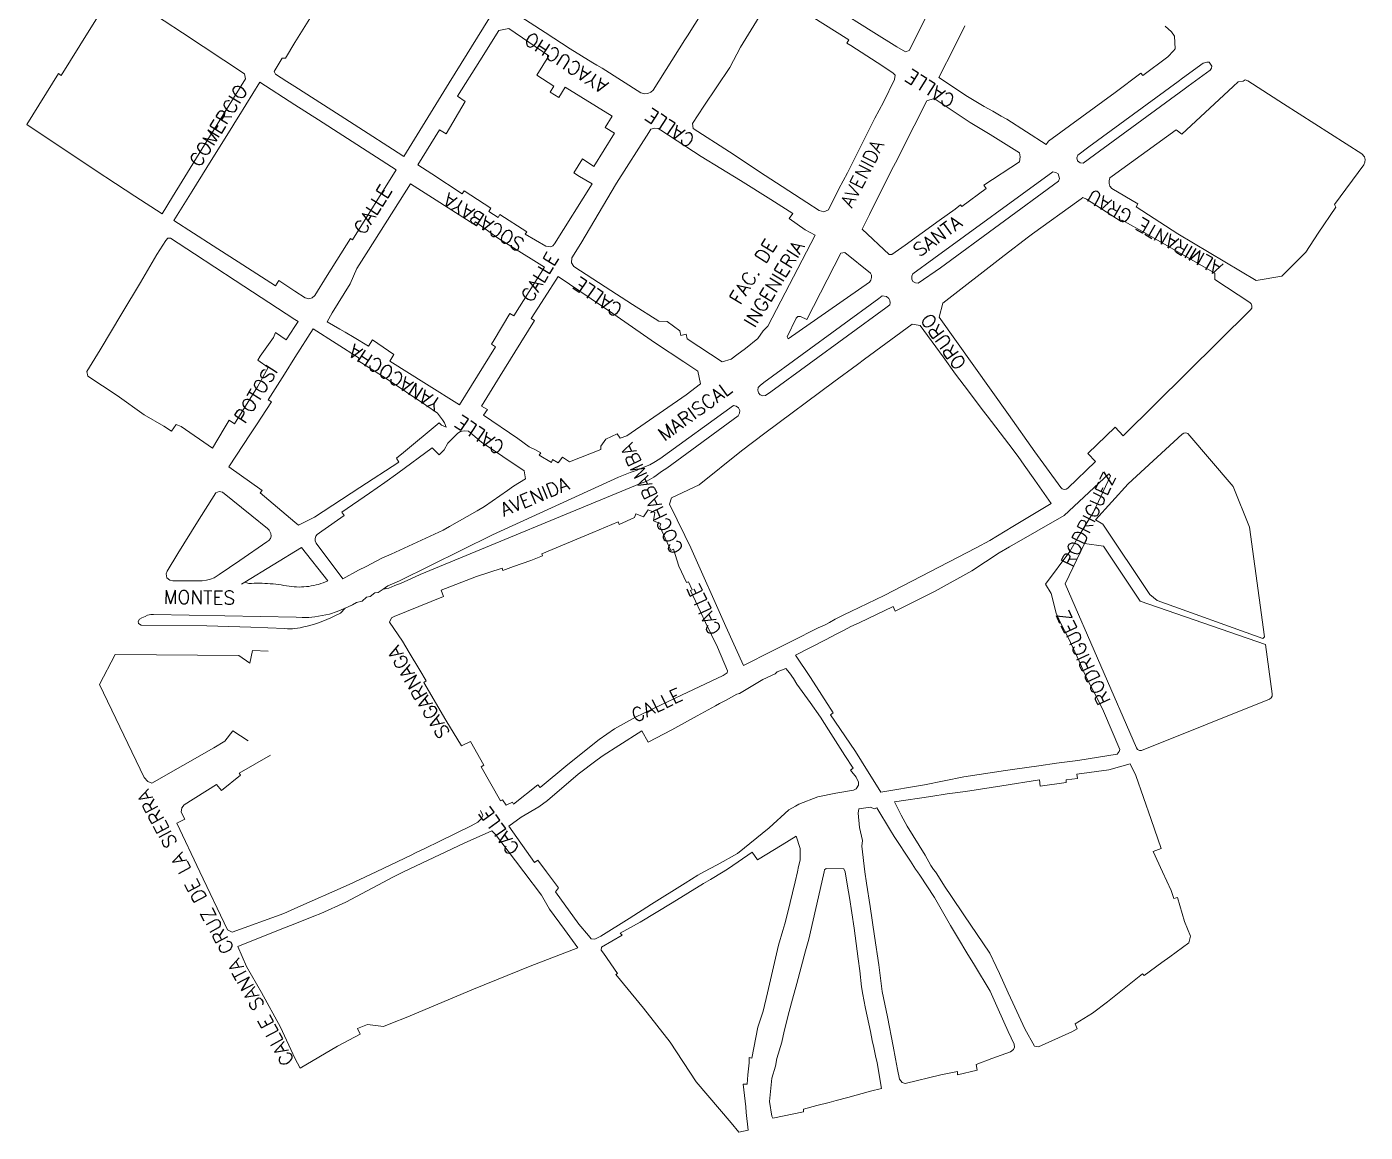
# Model space of a CAD drawing. Header units: inches. Extents: x -2589 to 356, y 65 to 4263.
# Drawn here: x -2589 to -1898, y 3237 to 3807 of the extents above; entities that cross this region are included whole.
import ezdxf

# ---------------------------------------------------------------- set-up
doc = ezdxf.new("R2010")
doc.units = ezdxf.units.IN
doc.header["$MEASUREMENT"] = 0
doc.layers.add('NCALLES', color=7, linetype='Continuous', lineweight=0)
doc.layers.add('TRAZOS', color=7, linetype='Continuous', lineweight=0)
doc.styles.add('ROMANS', font='ROMANS', dxfattribs={"height": 0.2})

msp = doc.modelspace()

# ---------------------------------------------------------------- linework, layer by layer
at = {"layer": 'TRAZOS'}
msp.add_line((-2477.83, 3519.48, -941.42), (-2476.11, 3520.53, -941.42), dxfattribs=at)
at = {"layer": 'TRAZOS', "elevation": -941.42}
for points in [[(-2390.45, 3837.9), (-2386.08, 3835.3), (-2368.45, 3823.96), (-2349.95, 3811.56), (-2370.75, 3777.9), (-2394.18, 3740.06), (-2399.95, 3743.73), (-2415.02, 3753.39), (-2426.97, 3761.04), (-2450.37, 3776.03), (-2454.53, 3778.7), (-2460.45, 3782.5), (-2461.02, 3783.8), (-2456.95, 3790.66), (-2455.25, 3790.73), (-2450.33, 3798.68), (-2441.75, 3812.56), (-2442.25, 3814.16), (-2437.95, 3820.56), (-2436.52, 3822.06), (-2442.62, 3825.96), (-2422.12, 3858.66), (-2390.45, 3837.9)], [(-2336.75, 3813.9), (-2321.35, 3803.96), (-2308.36, 3795.53), (-2296.73, 3788.33), (-2294.68, 3787.06), (-2291.85, 3785.46), (-2271.85, 3772.8), (-2269.85, 3772.3), (-2268.35, 3772.4), (-2266.68, 3773.13), (-2265.58, 3774.23), (-2249.19, 3800.1), (-2247.58, 3802.63), (-2246.08, 3804.9), (-2227.58, 3834.56)], [(-2475.88, 3780.1), (-2476.32, 3782.6), (-2508.38, 3803.7), (-2527.32, 3816.1), (-2540.25, 3824.6), (-2544.78, 3823.8), (-2561.28, 3797.2), (-2570.95, 3781.66), (-2572.28, 3782.8), (-2588.68, 3756.53), (-2553.32, 3733), (-2542.88, 3726.1), (-2532.89, 3719.59), (-2518.92, 3710.5), (-2513.58, 3719.13), (-2508.52, 3727.3), (-2496.95, 3746.03), (-2490.48, 3756.46), (-2475.88, 3780.1)], [(-2140.68, 3781.9), (-2141.85, 3783.13), (-2150.02, 3788.4), (-2163.67, 3797.16), (-2165.68, 3798.45), (-2164.68, 3800.13), (-2202.08, 3823.9)], [(-2209.58, 3814.3), (-2220.42, 3796.4), (-2226.08, 3785.9), (-2239.35, 3765.96), (-2245.25, 3757.06), (-2244.85, 3754.46), (-2226.25, 3742.3), (-2207.75, 3730.23), (-2201.92, 3726.46), (-2186.35, 3716.3), (-2179.85, 3712.13), (-2177.58, 3711.4), (-2175.08, 3712.56), (-2169.85, 3723.23), (-2165.35, 3731.63), (-2151.18, 3759.73), (-2146.75, 3767.96), (-2141.08, 3779.63), (-2140.68, 3781.9)], [(-2172.52, 3816.9), (-2151.75, 3803.9), (-2139.92, 3796.46), (-2135.35, 3793.9), (-2133.52, 3794.56), (-2122.92, 3815.4)], [(-2285.58, 3751.96), (-2290.25, 3754.9), (-2286.68, 3760.73), (-2310.92, 3775.73), (-2314.25, 3770.4), (-2318.75, 3773.13), (-2316.75, 3776.3), (-2325.61, 3781.91), (-2319.33, 3791.95), (-2340.02, 3806.06), (-2345.18, 3804.9), (-2355.02, 3789.3), (-2366.52, 3771.06), (-2362.52, 3768.4), (-2372.25, 3751.63), (-2375.85, 3753.73), (-2386.92, 3735.63), (-2379.75, 3731.06), (-2364.02, 3720.8), (-2363.02, 3722.23), (-2349.25, 3713.4), (-2350.25, 3711.56), (-2345.52, 3708.56), (-2344.58, 3710.13), (-2330.68, 3701.13), (-2331.52, 3699.96), (-2320.92, 3693.73), (-2318.58, 3693.4), (-2317.25, 3693.9), (-2316.42, 3694.9), (-2297.02, 3725.96), (-2303.58, 3729.73), (-2306.46, 3731.5), (-2302.02, 3738.8), (-2296.18, 3734.8), (-2285.58, 3751.96)], [(-2104.75, 3807.3), (-2110.18, 3796.46), (-2118.18, 3780.63), (-2103.42, 3770.9), (-2094.75, 3765.8), (-2090.35, 3763.3), (-2086.02, 3760.8), (-2083.18, 3759.23), (-2062.75, 3746.13), (-2061.68, 3747.96), (-2027.25, 3773.06), (-2014.02, 3782.96), (-2013.02, 3781.73), (-2000.02, 3791.3), (-1997.08, 3794.46), (-1996.25, 3795.56)], [(-1996.25, 3795.56), (-1996.58, 3802.06), (-1998.18, 3804.3), (-2001.35, 3807.23)], [(-1977.35, 3786.63), (-1977.52, 3785.46), (-1978.25, 3784.46), (-1989.52, 3776.3), (-1991.68, 3774.63), (-2037.85, 3740.9), (-2043.75, 3736.56), (-2045.36, 3736.66), (-2046.61, 3737.67), (-2047.05, 3739.21), (-2046.52, 3740.73), (-2040.75, 3744.96), (-1994.68, 3778.63), (-1992.52, 3780.3), (-1981.75, 3788.13), (-1979.92, 3788.63), (-1978.68, 3788.56), (-1977.35, 3786.63)], [(-2438.12, 3758.8), (-2410.68, 3741.23), (-2398.12, 3733.16), (-2420.62, 3697.06), (-2421.61, 3697.73), (-2433.68, 3678.56), (-2440.08, 3668.3), (-2441.42, 3667.06), (-2443.25, 3666.63), (-2445.02, 3667.16), (-2450.35, 3670.6), (-2458.68, 3675.96), (-2460.35, 3673.23), (-2477.24, 3684.08), (-2492.56, 3693.93), (-2512.85, 3706.96), (-2503.35, 3722.16), (-2495.85, 3734.23), (-2482.41, 3755.81), (-2481.36, 3757.5), (-2479.35, 3760.73), (-2468.45, 3778.23), (-2450.36, 3766.64), (-2438.12, 3758.8)], [(-1898.98, 3735.75), (-1898.35, 3737.05), (-1898.23, 3738.49), (-1898.64, 3739.88), (-1900.05, 3741.41), (-1940.43, 3767.21), (-1958.8, 3778.94), (-1960.18, 3779.53), (-1961.12, 3778.85), (-1963.7, 3778.5), (-1966.37, 3776.02), (-1971.13, 3771.59), (-1992.82, 3751.43), (-1995.68, 3753.81), (-2028.75, 3729.84), (-2029.91, 3729), (-2030.31, 3727.43), (-2030.38, 3725.99), (-2029.92, 3724.62), (-2029, 3723.5), (-2015.55, 3715.64), (-2016.42, 3713.98), (-1994.91, 3700.18), (-1954.43, 3676.02), (-1941.27, 3678.25), (-1928.92, 3690.64), (-1922.46, 3700.43), (-1913.43, 3713.91), (-1914.04, 3715.18), (-1898.98, 3735.75)], [(-2076.18, 3739.73), (-2076.52, 3741.9), (-2091.68, 3751.4), (-2102.08, 3757.56), (-2120.52, 3769.8), (-2124.35, 3768.63), (-2137.42, 3742.9), (-2139.58, 3738.56), (-2141.58, 3734.9), (-2151.68, 3714.63), (-2154.02, 3710.06), (-2157.75, 3702.46), (-2143.85, 3689.46), (-2142.35, 3689.4), (-2135.58, 3694.23), (-2118.08, 3706.9), (-2109.85, 3712.9), (-2107.01, 3715.14), (-2106.25, 3714.13), (-2093.75, 3723.56), (-2094.99, 3725.15), (-2076.52, 3737.3), (-2076.18, 3739.73)], [(-2182.02, 3699.4), (-2187.18, 3702.13), (-2195.35, 3707.96), (-2193.58, 3710.56), (-2204.85, 3717.73), (-2220.42, 3727.63), (-2240.75, 3739.9), (-2261.6, 3753.54), (-2263.02, 3754.46), (-2264.92, 3754.56), (-2266.68, 3754.06), (-2267.75, 3752.4), (-2284.42, 3726.23), (-2302.85, 3695.13), (-2307.52, 3687.73), (-2307.68, 3685.13), (-2306.42, 3683.23), (-2290.25, 3672.8), (-2276.18, 3663.73), (-2262.68, 3655.06), (-2258.25, 3654.9), (-2251.75, 3650.13), (-2251.25, 3647.73), (-2248.52, 3648.3), (-2248.02, 3645.9), (-2229.92, 3634.06), (-2225.25, 3635.4), (-2222.35, 3637.63), (-2217.92, 3640.96), (-2211.58, 3646.13), (-2208.75, 3650.06), (-2206.35, 3652.56), (-2182.02, 3699.4)], [(-2056.02, 3728.63), (-2056.68, 3730.96), (-2057.92, 3731.8), (-2059.35, 3732.06), (-2120.85, 3687.46), (-2131.58, 3679.56), (-2132.18, 3678.23), (-2132.18, 3676.8), (-2131.52, 3675.56), (-2130.25, 3674.8), (-2128.85, 3674.63), (-2117.35, 3682.63), (-2056.52, 3727.23), (-2056.02, 3728.63)], [(-2321.68, 3682.96), (-2339.02, 3693.73), (-2345.35, 3697.63), (-2357.25, 3706.3), (-2358.02, 3705.06), (-2390.68, 3725.8), (-2412.35, 3691.73), (-2418.35, 3682.3), (-2421.92, 3674.4), (-2431.08, 3659.3), (-2433.68, 3654.73), (-2427.18, 3650.96), (-2424.52, 3649.4), (-2419.85, 3646.63), (-2412.35, 3642.23), (-2410.42, 3645.4), (-2399.25, 3637.96), (-2401.42, 3634.46), (-2382.52, 3622.63), (-2365.52, 3611.96), (-2346.85, 3641.8), (-2348.92, 3643.13), (-2347.58, 3645.4), (-2339.42, 3659.06), (-2337.35, 3657.8), (-2321.68, 3682.96)], [(-1957.38, 3660.91), (-1956.81, 3661.77), (-1956.67, 3663.03), (-1957.04, 3663.99), (-1957.75, 3664.73), (-1975.85, 3676.51), (-1975.8, 3679.88), (-2010.73, 3699.94), (-2023.61, 3707.23), (-2024.21, 3706.41), (-2042.05, 3717.97), (-2043.84, 3718.91), (-2044.85, 3718.17), (-2046.01, 3717.33), (-2069.79, 3700.1), (-2071.86, 3698.6), (-2084.48, 3688.86), (-2116.2, 3664.38), (-2118.07, 3657.12), (-2082.24, 3606.89), (-2068.6, 3587.77), (-2055.27, 3569.3), (-2054.5, 3568.61), (-2053.52, 3568.29), (-2052.48, 3568.39), (-2051.58, 3568.9), (-2037.44, 3582.69), (-2041.38, 3586.8), (-2027.24, 3600.44), (-2023.04, 3596), (-1957.38, 3660.91)], [(-2450.35, 3655.86), (-2448.75, 3654.83), (-2450.35, 3652.4), (-2454.85, 3645.46), (-2460.35, 3649.16), (-2461.45, 3646.66), (-2468.25, 3636.96), (-2469.45, 3634.9), (-2464.12, 3631.16), (-2469.62, 3621.16), (-2481.44, 3602.06), (-2484.28, 3604.06), (-2486.9, 3599.68), (-2492.95, 3589.56), (-2509.02, 3600.8), (-2511.55, 3601.83), (-2513.98, 3598.4), (-2518.03, 3601.01), (-2528.05, 3606.7), (-2542.12, 3616.73), (-2557.25, 3626.66), (-2557.78, 3629.13), (-2550.78, 3640.26), (-2539.59, 3658.96), (-2529.95, 3675.06), (-2521.58, 3689.4), (-2516.92, 3696.6), (-2515.98, 3697.83), (-2514.52, 3697.9), (-2502.18, 3689.81), (-2481.13, 3676.02), (-2450.35, 3655.86)], [(-2152.92, 3678.73), (-2153.42, 3679.8), (-2166.68, 3690.56), (-2168.75, 3690.06), (-2186.35, 3655.96), (-2189.52, 3657.46), (-2190.85, 3657.4), (-2191.85, 3656.63), (-2196.35, 3647.06), (-2195.85, 3645.9), (-2154.02, 3675.23), (-2153.25, 3676.23), (-2152.92, 3677.56), (-2152.92, 3678.73)], [(-2241.18, 3622.8), (-2242.52, 3629.23), (-2249.75, 3634.06), (-2264.35, 3643.8), (-2286.42, 3659.06), (-2314.58, 3678.13), (-2321.68, 3667.06), (-2328.52, 3656.46), (-2326.85, 3655.4), (-2336.92, 3639.06), (-2344.42, 3626.9), (-2354.08, 3611.3), (-2351.08, 3609.56), (-2353.08, 3606.56), (-2335.35, 3594.63), (-2329.58, 3590.23), (-2326.18, 3588.8), (-2323.58, 3587.23), (-2324.35, 3586.06), (-2318.08, 3582.23), (-2317.42, 3583.73), (-2314.52, 3581.96), (-2312.35, 3584.9), (-2308.68, 3582.63), (-2292.58, 3588.96), (-2292.58, 3590.63), (-2290.02, 3594.23), (-2284.18, 3596.96), (-2282.52, 3594.73), (-2279.18, 3595.96), (-2248.52, 3617.13), (-2241.18, 3622.8)], [(-2143.25, 3664.56), (-2143.42, 3665.73), (-2143.92, 3666.73), (-2145.25, 3667.8), (-2147.42, 3668.06), (-2149.08, 3666.8), (-2208.52, 3623.4), (-2210.42, 3621.96), (-2211.35, 3620.9), (-2211.58, 3619.46), (-2211.25, 3618.13), (-2210.35, 3617.06), (-2209.02, 3616.56), (-2207.58, 3616.73), (-2204.92, 3618.56), (-2145.52, 3661.96), (-2143.42, 3663.46), (-2143.25, 3664.56)], [(-2060.18, 3561.06), (-2068.6, 3573.05), (-2074.09, 3580.89), (-2077.18, 3585.3), (-2082.13, 3591.73), (-2093.25, 3606.23), (-2095.81, 3609.6), (-2102.9, 3618.97), (-2109.58, 3627.8), (-2116.02, 3636.63), (-2127.85, 3652.9), (-2132.02, 3653.46), (-2156.51, 3635.45), (-2160.1, 3632.81), (-2172.35, 3623.8), (-2207.92, 3597.3), (-2220.02, 3588.3), (-2241.74, 3570.71), (-2256.08, 3563.96), (-2257.08, 3560.8), (-2249.2, 3544.55), (-2246.08, 3538.13), (-2228.01, 3497.57), (-2219.02, 3477.56), (-2204.08, 3485.05), (-2194.03, 3490.08), (-2180.42, 3496.9), (-2176.75, 3498.46), (-2174.58, 3499.63), (-2171.68, 3501.46), (-2166.84, 3503.78), (-2163.51, 3505.37), (-2146.42, 3513.63), (-2098.98, 3538.2), (-2091.85, 3541.9), (-2080.02, 3549.13), (-2060.18, 3561.06)], [(-2417.94, 3634.81), (-2403.25, 3625.56), (-2382.85, 3611.73), (-2376.75, 3607.63), (-2374.22, 3604.13), (-2373.28, 3602.59), (-2372.34, 3600.46), (-2374.66, 3601.37), (-2375.92, 3602.63), (-2394.42, 3587.3), (-2397.92, 3584.4), (-2396.68, 3582.4), (-2416.92, 3569.23), (-2440.25, 3553.96), (-2448.45, 3549.83), (-2450.35, 3551.43), (-2468.25, 3566.56), (-2467.25, 3567.73), (-2484.42, 3579.9), (-2473.35, 3596.96), (-2470.25, 3601.63), (-2462.52, 3613.46), (-2464.12, 3614.46), (-2455.73, 3627.75), (-2450.36, 3636.26), (-2441.02, 3651.06), (-2417.18, 3635.96), (-2417.94, 3634.81)], [(-2404.78, 3516.96), (-2401.95, 3517.4), (-2398.75, 3518.73), (-2395.52, 3520.06), (-2390.62, 3522.23), (-2385.75, 3524.4), (-2271.68, 3571.46), (-2270.18, 3572.06), (-2268.75, 3572.63), (-2267.58, 3573.23), (-2266.42, 3573.9), (-2265.25, 3574.63), (-2264.08, 3575.46), (-2262.58, 3576.46), (-2261.18, 3577.56), (-2259.92, 3578.46), (-2258.58, 3579.3), (-2221.68, 3606.3), (-2221.02, 3607.63), (-2220.92, 3609.06), (-2221.58, 3610.4), (-2222.75, 3611.3), (-2224.18, 3611.63), (-2262.08, 3584.13), (-2265.18, 3582.23), (-2267.35, 3580.96), (-2270.35, 3579.83), (-2273.78, 3578.33), (-2277.45, 3576.96), (-2283.45, 3574.63), (-2348.45, 3544.96), (-2396.35, 3521.23), (-2402.35, 3518.63), (-2404.78, 3516.96)], [(-2331.35, 3573.73), (-2332.02, 3577.96), (-2354.18, 3592.63), (-2360.85, 3598.3), (-2363.08, 3598.6), (-2365, 3598.11), (-2366.35, 3597.3), (-2371.42, 3592.23), (-2373.42, 3588.73), (-2376.02, 3586.13), (-2379.52, 3589.8), (-2397.25, 3576.73), (-2403.92, 3571.9), (-2411.85, 3566.46), (-2426.18, 3556.63), (-2425.02, 3554.9), (-2436.52, 3546.8), (-2438.85, 3545.13), (-2439.57, 3544.14), (-2439.92, 3542.98), (-2439.87, 3541.76), (-2439.42, 3540.63), (-2425.59, 3522.23), (-2417.52, 3526.63), (-2413.52, 3528.56), (-2405.58, 3532.8), (-2400.68, 3534.96), (-2373.85, 3547.23), (-2370.58, 3549.13), (-2356.35, 3557.3), (-2352.58, 3559.56), (-2340.68, 3567.8), (-2337.68, 3569.96), (-2331.35, 3573.73)], [(-1950.2, 3492.23), (-1950.99, 3491.4), (-2005.63, 3510.99), (-2009.38, 3514.2), (-2033.65, 3550.33), (-2037.39, 3552.68), (-2020.45, 3571.23), (-1992.65, 3596.81), (-1991.76, 3597.34), (-1990.73, 3597.46), (-1989.73, 3597.16), (-1966.3, 3569.81), (-1957.96, 3548.92), (-1950.2, 3492.23)], [(-2024.85, 3434.3), (-2033.26, 3453.96), (-2035.85, 3459.4), (-2042.13, 3471.54), (-2045.75, 3479.8), (-2051.25, 3491.56), (-2055.52, 3499.96), (-2057.68, 3504.56), (-2060.18, 3514.63), (-2063.25, 3519.46), (-2050.68, 3536.23), (-2046.68, 3543.12), (-2041.28, 3551.91), (-2038.42, 3556.56), (-2029.58, 3575.4), (-2030.52, 3576.3), (-2053.58, 3554.8), (-2081.77, 3538.66), (-2087.07, 3535.54), (-2101.25, 3526.4), (-2120.08, 3515.9), (-2140.68, 3505.56), (-2141.68, 3507.9), (-2159.24, 3499.61), (-2163.58, 3497.56), (-2167.08, 3495.8), (-2171.42, 3493.5), (-2176.35, 3490.9), (-2192.18, 3482.8), (-2184.35, 3471.3), (-2172.75, 3453.06), (-2174.08, 3452.06), (-2169.18, 3445.13), (-2161.24, 3433.14), (-2158.02, 3428.13), (-2148.18, 3412.3), (-2125.58, 3416.06), (-2105.24, 3420.1), (-2083.75, 3423.46), (-2079.02, 3424.12), (-2066.69, 3425.83), (-2057.42, 3427.12), (-2046.52, 3428.63), (-2026.25, 3431.9), (-2025.18, 3433.13), (-2024.85, 3434.3)], [(-2462.69, 3544.3), (-2462.75, 3545.56), (-2463.58, 3547.3), (-2464.58, 3548.13), (-2472.52, 3554.63), (-2487.68, 3566.96), (-2489.42, 3567.3), (-2491.08, 3566.63), (-2500.59, 3551.56), (-2510.69, 3535.23), (-2516.19, 3526.23), (-2516.69, 3524.8), (-2516.36, 3522.8), (-2514.86, 3521.46), (-2513.36, 3521.23), (-2505.43, 3521.23), (-2501.36, 3521.23), (-2500.26, 3521.13), (-2498.19, 3521.23), (-2496.03, 3521.46), (-2493.93, 3522.06), (-2491.93, 3522.8), (-2489.36, 3524.46), (-2478.76, 3531.63), (-2464.76, 3541.23), (-2463.76, 3541.96), (-2463.03, 3543.06), (-2462.69, 3544.3)], [(-2227.18, 3474.73), (-2232.42, 3486.9), (-2238.48, 3499.65), (-2246.35, 3516.23), (-2245.42, 3516.63), (-2247.35, 3520.73), (-2248.35, 3520.3), (-2252.25, 3528.8), (-2255.08, 3537.46), (-2256.52, 3536.8), (-2262.18, 3549.13), (-2261.58, 3550.56), (-2265.35, 3552.06), (-2264.68, 3556.4), (-2268.08, 3557.73), (-2270.58, 3554.13), (-2274.52, 3555.73), (-2275.25, 3553.8), (-2283.08, 3550.23), (-2283.68, 3551.56), (-2296.69, 3546.13), (-2302.85, 3543.56), (-2323.02, 3535.13), (-2322.58, 3534.13), (-2328.68, 3531.73), (-2337.68, 3528.63), (-2343.18, 3526.46), (-2343.42, 3527.8), (-2356.68, 3523.4), (-2374.85, 3516.4), (-2373.68, 3513.13), (-2399.09, 3502.8), (-2400.53, 3502.13), (-2401.56, 3499.91), (-2394.87, 3490.12), (-2391.38, 3484.22), (-2385.95, 3475.05), (-2382.69, 3469.56), (-2383.93, 3468.8), (-2372.53, 3449.4), (-2364.36, 3436.13), (-2359.76, 3438.4), (-2352.86, 3426.06), (-2354.26, 3425.3), (-2344.36, 3407.8), (-2343.19, 3408.3), (-2341.36, 3405.46), (-2338.19, 3407.13), (-2337.53, 3406.06), (-2325.09, 3415.96), (-2323.93, 3414.63), (-2309.51, 3426.54), (-2293.36, 3439.4), (-2285.53, 3444.9), (-2274.75, 3450.9), (-2261.75, 3457.13), (-2251, 3462.19), (-2229.52, 3472.3), (-2227.42, 3473.73), (-2227.18, 3474.73)], [(-2476.11, 3520.53), (-2446.89, 3538.33), (-2433.43, 3521.11), (-2434.6, 3520.61), (-2435.78, 3520.16), (-2436.99, 3519.75), (-2438.2, 3519.38), (-2439.43, 3519.06), (-2440.67, 3518.77), (-2441.92, 3518.54), (-2443.18, 3518.34), (-2444.44, 3518.19), (-2445.71, 3518.08), (-2446.98, 3518.02), (-2448.25, 3518), (-2449.52, 3518.03), (-2450.79, 3518.1), (-2452.05, 3518.21), (-2453.31, 3518.37), (-2454.76, 3518.61), (-2456.13, 3518.85), (-2457.51, 3519.07), (-2458.89, 3519.26), (-2460.27, 3519.43), (-2461.66, 3519.58), (-2463.05, 3519.7), (-2464.44, 3519.79), (-2465.83, 3519.87), (-2467.23, 3519.91), (-2468.62, 3519.94), (-2470.02, 3519.94), (-2471.41, 3519.91), (-2472.81, 3519.86), (-2474.2, 3519.79), (-2476.11, 3520.53)], [(-1946.17, 3462.87), (-1949.61, 3488.36), (-2014.34, 3510.72), (-2033.28, 3538.99), (-2043.05, 3540.43), (-2053.02, 3519.6), (-2016.26, 3435.12), (-2015.66, 3434.28), (-2014.76, 3433.76), (-2013.72, 3433.65), (-1947.69, 3460.25), (-1946.83, 3460.83), (-1946.29, 3461.7), (-1946.17, 3462.87)], [(-2424.36, 3507.13), (-2420.63, 3508.86), (-2418.59, 3510.09), (-2415.64, 3510.76), (-2413.35, 3512.71), (-2411.55, 3513.12), (-2409.18, 3514.95), (-2407.41, 3515.16), (-2404.78, 3516.96)], [(-2421.73, 3508.35), (-2420.63, 3508.86), (-2418.59, 3510.09), (-2415.64, 3510.76), (-2413.35, 3512.71), (-2411.55, 3513.12), (-2409.18, 3514.95), (-2407.41, 3515.16), (-2404.78, 3516.96)], [(-2424.36, 3507.13), (-2428.53, 3505.4), (-2432.53, 3504.06), (-2436.36, 3503.23), (-2440.13, 3502.63), (-2443.19, 3502.23), (-2446.63, 3502.23), (-2449.69, 3502.4), (-2523.26, 3503.83), (-2524.63, 3503.83), (-2526.36, 3503.46), (-2527.69, 3502.73), (-2529.36, 3502.06), (-2530.46, 3501.4), (-2531.19, 3500.23), (-2531.03, 3499.13), (-2529.63, 3498.33), (-2495.86, 3497.9), (-2473.09, 3497.3), (-2455.53, 3496.56), (-2454.13, 3496.46), (-2452.69, 3496.46), (-2451.53, 3496.46), (-2450.36, 3496.56), (-2449.03, 3496.73), (-2447.63, 3496.96), (-2445.76, 3497.4), (-2444.03, 3497.83), (-2442.13, 3498.33), (-2440.26, 3498.9), (-2438.13, 3499.56), (-2436.03, 3500.33), (-2433.96, 3501.23), (-2431.86, 3502.13), (-2429.36, 3503.33), (-2426.86, 3504.56), (-2424.36, 3507.13)], [(-2474.48, 3438.77), (-2482.43, 3443.9), (-2486.45, 3438.58), (-2492.25, 3435.15), (-2524.18, 3416.93), (-2526.21, 3417.74), (-2528.14, 3419.84), (-2551.09, 3467.8), (-2543.09, 3483.23), (-2479.36, 3482.63), (-2473.53, 3478.73), (-2472.26, 3485.23), (-2464.22, 3484.85)], [(-2239.36, 3371.07), (-2242.5, 3369.41), (-2249.06, 3365.29), (-2266.35, 3354.43), (-2278.01, 3347.09), (-2292.6, 3337.91), (-2295.6, 3336.47), (-2297.5, 3336.64), (-2298.93, 3338.24), (-2303.86, 3344.24), (-2315.93, 3360.91), (-2314.43, 3362.91), (-2320.59, 3371.06), (-2325.1, 3377.13), (-2326.69, 3375.9), (-2340.09, 3394.63), (-2333.59, 3399.3), (-2324.51, 3404.7), (-2320.04, 3407.92), (-2304.27, 3421.47), (-2294.43, 3428.9), (-2291.38, 3431.16), (-2283.25, 3436.2), (-2271.35, 3443.9), (-2268.2, 3437.96), (-2255.85, 3444.4), (-2242.85, 3451.63), (-2233.35, 3456.73), (-2231.25, 3457.9), (-2228.18, 3459.56), (-2225.09, 3461.24), (-2222.35, 3462.73), (-2221.08, 3463.13), (-2208.92, 3470.23), (-2202.58, 3473.3), (-2201.52, 3474.3), (-2197.18, 3476.06), (-2195.18, 3473.8), (-2193.18, 3470.9), (-2191.42, 3467.96), (-2184.53, 3458.39), (-2179.19, 3450.96), (-2175.07, 3444.3), (-2166.62, 3431.11), (-2162.42, 3424.56), (-2163.75, 3423.56), (-2160.92, 3419.96), (-2159.58, 3417.3), (-2159.58, 3415.9), (-2160.75, 3413.9), (-2162.18, 3413.23), (-2171.35, 3411.73), (-2180.68, 3409.9), (-2190.42, 3405.96), (-2192.08, 3404.96), (-2195.59, 3403.06), (-2205.63, 3393.83), (-2222.09, 3380.54), (-2232.53, 3374.73), (-2239.36, 3371.07)], [(-2354.63, 3402.83), (-2353.46, 3400.13), (-2354.36, 3398.4), (-2355.96, 3396.83), (-2359.36, 3394.83), (-2376.03, 3386.73), (-2383.03, 3383.4), (-2388.19, 3380.9), (-2390.45, 3379.81), (-2408.02, 3371.39), (-2411.38, 3369.78), (-2422.31, 3364.53), (-2450.36, 3352.26), (-2456.13, 3349.73), (-2482.69, 3340.06), (-2485.07, 3341.32), (-2499.49, 3371.06), (-2511.26, 3396.23), (-2507.13, 3398.23), (-2508.96, 3401.83), (-2508.63, 3404.06), (-2507.53, 3405.63), (-2490.76, 3416.13), (-2488.19, 3413.13), (-2478.46, 3421.06), (-2479.13, 3421.96), (-2462.95, 3431.31)], [(-2002.88, 3371.06), (-2007.68, 3381.56), (-2003.52, 3383.23), (-2008.62, 3398.06), (-2016.62, 3420.73), (-2019.52, 3426.83), (-2030.42, 3423.79), (-2046.95, 3421.46), (-2046.68, 3419.33), (-2052.52, 3418.56), (-2052.45, 3417.23), (-2065.95, 3415.4), (-2066.18, 3418.56), (-2085.68, 3415.56), (-2104.52, 3412.63), (-2113.85, 3411.33), (-2122.28, 3410.06), (-2141.02, 3407.23), (-2137.68, 3400.4), (-2134.45, 3394.73), (-2128.25, 3384.8), (-2125.18, 3379.8), (-2122.25, 3374.46), (-2120.95, 3372.4), (-2119.98, 3371.06), (-2119.25, 3370.14), (-2115.25, 3363.74), (-2111.7, 3358.41), (-2105.26, 3348.97), (-2091.86, 3329.14), (-2088.7, 3322.34), (-2086.83, 3318.81), (-2082.36, 3308.74), (-2080, 3303.64), (-2073.91, 3290.16), (-2068.86, 3281.34), (-2066.76, 3280.84), (-2049.66, 3288.57), (-2046.76, 3290.24), (-2047.93, 3292.74), (-2038.86, 3298.34), (-2031.16, 3304.07), (-2013.15, 3318.47), (-2012.35, 3317.64), (-2003.09, 3324.41), (-1999.09, 3327.34), (-1989.25, 3334.47), (-1988.35, 3337.91), (-1991.42, 3345.57), (-1995.02, 3357.91), (-1997.02, 3357.47), (-1998.42, 3361.47), (-2002.88, 3371.06)], [(-2129.18, 3371.06), (-2130.18, 3372.56), (-2132.85, 3376.56), (-2141.25, 3389.4), (-2143.08, 3392.46), (-2150.18, 3404.23), (-2151.52, 3403.56), (-2153.52, 3404.56), (-2159.52, 3403.56), (-2159.75, 3401.46), (-2159.18, 3393.96), (-2157.52, 3387.33), (-2157.95, 3384.46), (-2156.33, 3371.06), (-2155.5, 3365.24), (-2153.68, 3353.24), (-2151.37, 3337.97), (-2149.12, 3323.14), (-2147.5, 3309.41), (-2144.6, 3296.41), (-2141.76, 3281.24), (-2140.6, 3274.74), (-2139.5, 3269.24), (-2138.5, 3264.32), (-2137.16, 3262.47), (-2135.5, 3262.07), (-2117.1, 3266.55), (-2108.5, 3268.24), (-2108.6, 3266.47), (-2098.33, 3268.91), (-2098.93, 3271.81), (-2090.86, 3274.84), (-2081.2, 3278.41), (-2079.7, 3279.57), (-2079.2, 3280.74), (-2079.36, 3282.34), (-2082.36, 3288.84), (-2087.6, 3300.34), (-2091.76, 3309.64), (-2099.86, 3323.07), (-2103.7, 3329.41), (-2108, 3336.57), (-2112.1, 3343.47), (-2120.43, 3357.84), (-2127.99, 3369.41), (-2129.18, 3371.06)], [(-2323.19, 3359.13), (-2332.2, 3371.06), (-2344.6, 3387.47), (-2346.86, 3390.46), (-2348.76, 3392.23), (-2363.03, 3385.9), (-2394.26, 3371.06), (-2399.52, 3368.55), (-2407.53, 3364.29), (-2424.13, 3355.46), (-2437.02, 3349.71), (-2440.68, 3348.26), (-2450.36, 3344.4), (-2457.18, 3341.68), (-2479.86, 3332.63), (-2475.26, 3322.4), (-2467.53, 3308.96), (-2457.76, 3291.06), (-2450.36, 3275.03), (-2447.63, 3269.9), (-2428.46, 3281.33), (-2416.63, 3287.4), (-2418.03, 3290.4), (-2412.86, 3292.4), (-2404.59, 3291.46), (-2400.03, 3293.22), (-2392.93, 3295.96), (-2358.19, 3310.73), (-2328.96, 3322.46), (-2304.36, 3331.96), (-2311.28, 3341.38), (-2318.99, 3351.86), (-2323.19, 3359.13)], [(-2191.13, 3371.07), (-2190.53, 3373.96), (-2189.69, 3377.23), (-2189.69, 3383.23), (-2191.76, 3389.56), (-2198.96, 3385.13), (-2211.76, 3377.32), (-2214.43, 3381.23), (-2226.69, 3372.83), (-2229.5, 3371.07), (-2236, 3367.24), (-2239.6, 3365.07), (-2255.76, 3355.24), (-2272.26, 3345.24), (-2282.5, 3339.57), (-2281.6, 3338.57), (-2292.16, 3332.31), (-2292.33, 3330.81), (-2291.16, 3329.14), (-2283.93, 3318.81), (-2284.76, 3318.24), (-2270.6, 3300.91), (-2256.76, 3283.24), (-2243.38, 3262.92), (-2225.26, 3241.81), (-2221.29, 3236.89), (-2216.5, 3237.97), (-2217.53, 3247.07), (-2217.83, 3249.91), (-2219.15, 3261.73), (-2217, 3261.64), (-2216.66, 3266.41), (-2216.03, 3272.74), (-2216.1, 3275.41), (-2214.66, 3275.14), (-2211.6, 3291.14), (-2208.76, 3299.34), (-2206.6, 3308.74), (-2202, 3328.91), (-2200.86, 3333.41), (-2198.66, 3340.84), (-2197.66, 3344.34), (-2196.33, 3349.64), (-2192.36, 3365.91), (-2191.13, 3371.07)], [(-2166.49, 3371.06), (-2167.19, 3372.63), (-2176.26, 3372.83), (-2177.13, 3372.13), (-2177.26, 3371.07), (-2179.36, 3361.97), (-2185.26, 3336.47), (-2186.93, 3330.41), (-2191.5, 3313.64), (-2193.66, 3305.41), (-2195.33, 3299.07), (-2196.43, 3295.14), (-2197.33, 3291.57), (-2197.9, 3289.06), (-2199.26, 3283.24), (-2201.83, 3274.91), (-2202.5, 3270.97), (-2204.26, 3264.81), (-2205.6, 3252.74), (-2204.33, 3245.24), (-2203.83, 3244.14), (-2187.93, 3247.47), (-2187.93, 3248.81), (-2181.09, 3250.63), (-2174.83, 3252.29), (-2171.17, 3253.26), (-2165.15, 3254.87), (-2153.5, 3257.97), (-2147.83, 3259.47), (-2150.05, 3272.58), (-2150.83, 3276.21), (-2151.76, 3280.57), (-2152.66, 3284.24), (-2153.5, 3288.74), (-2156, 3300.74), (-2156.83, 3305.07), (-2157.33, 3307.97), (-2158, 3311.91), (-2159, 3320.14), (-2159.83, 3326.24), (-2161.93, 3342.14), (-2164.33, 3357.91), (-2165.26, 3363.84), (-2166.49, 3371.06)]]:
    msp.add_lwpolyline(points, dxfattribs=at)

# ---------------------------------------------------------------- texts
at = {"layer": 'NCALLES', "style": 'ROMANS'}
for s, rotation, p in [('AYACUCHO', 147.05234, (-2288.16, 3778.01, -941.42)), ('CALLE', 147.80247, (-2109.17, 3770.57, -941.42)), ('COMERCIO', 58.09189, (-2499.38, 3733.99, -941.42)), ('CALLE', 146.65929, (-2243.46, 3750.02, -941.42)), ('AVENIDA', 63.19092, (-2163.07, 3713.04, -941.42)), ('CALLE', 57.91673, (-2414.58, 3699.17, -941.42)), ('ALMIRANTE GRAU', 150.1539, (-1971.19, 3684.41, -941.42)), ('SOCABAYA', 147.67694, (-2331.36, 3696.52, -941.42)), ('SANTA', 36.36266, (-2128.23, 3687.8, -941.42)), ('FAC. DE', 58.51205, (-2220.58, 3663.15, -941.42)), ('INGENIERIA', 58.51205, (-2213.21, 3651.31, -941.42)), ('CALLE', 58.66044, (-2328.22, 3664.23, -941.42)), ('CALLE', 145.45944, (-2280.73, 3662.55, -941.42)), ('ORURO', 125.25706, (-2103.65, 3633.31, -941.42)), ('YANACOCHA', 146.92259, (-2374.28, 3614.18, -941.42)), ('POTOSI', 58.20991, (-2476.06, 3601.86, -941.42)), ('MARISCAL', 36.13495, (-2259.77, 3592.92, -941.42)), ('CALLE', 146.43899, (-2341.64, 3591.72, -941.42)), ('COCHABAMBA', 115.56965, (-2249.75, 3537.28, -941.42)), ('RODRIGUEZ', 64.55352, (-2049.11, 3527.72, -941.42)), ('AVENIDA', 22.44413, (-2342.62, 3554.31, -941.42)), ('MONTES', 359.3193, (-2518.14, 3509.4, -941.42)), ('CALLE', 115.56965, (-2230.13, 3495.52, -941.42)), ('RODRIGUEZ', 114.96036, (-2029.34, 3459.24, -941.42)), ('SAGARNAGA', 120.43973, (-2370.08, 3442.68, -941.42)), ('CALLE', 25.89292, (-2274.61, 3448.01, -941.42)), ('CALLE SANTA CRUZ DE LA SIERRA', 118.21226, (-2450.53, 3273.62, -941.42)), ('CALLE', 125.57527, (-2334.11, 3383.06, -941.42))]:
    msp.add_text(s, height=7, rotation=rotation, dxfattribs=at).set_placement(p)

doc.saveas('drawing.dxf')
